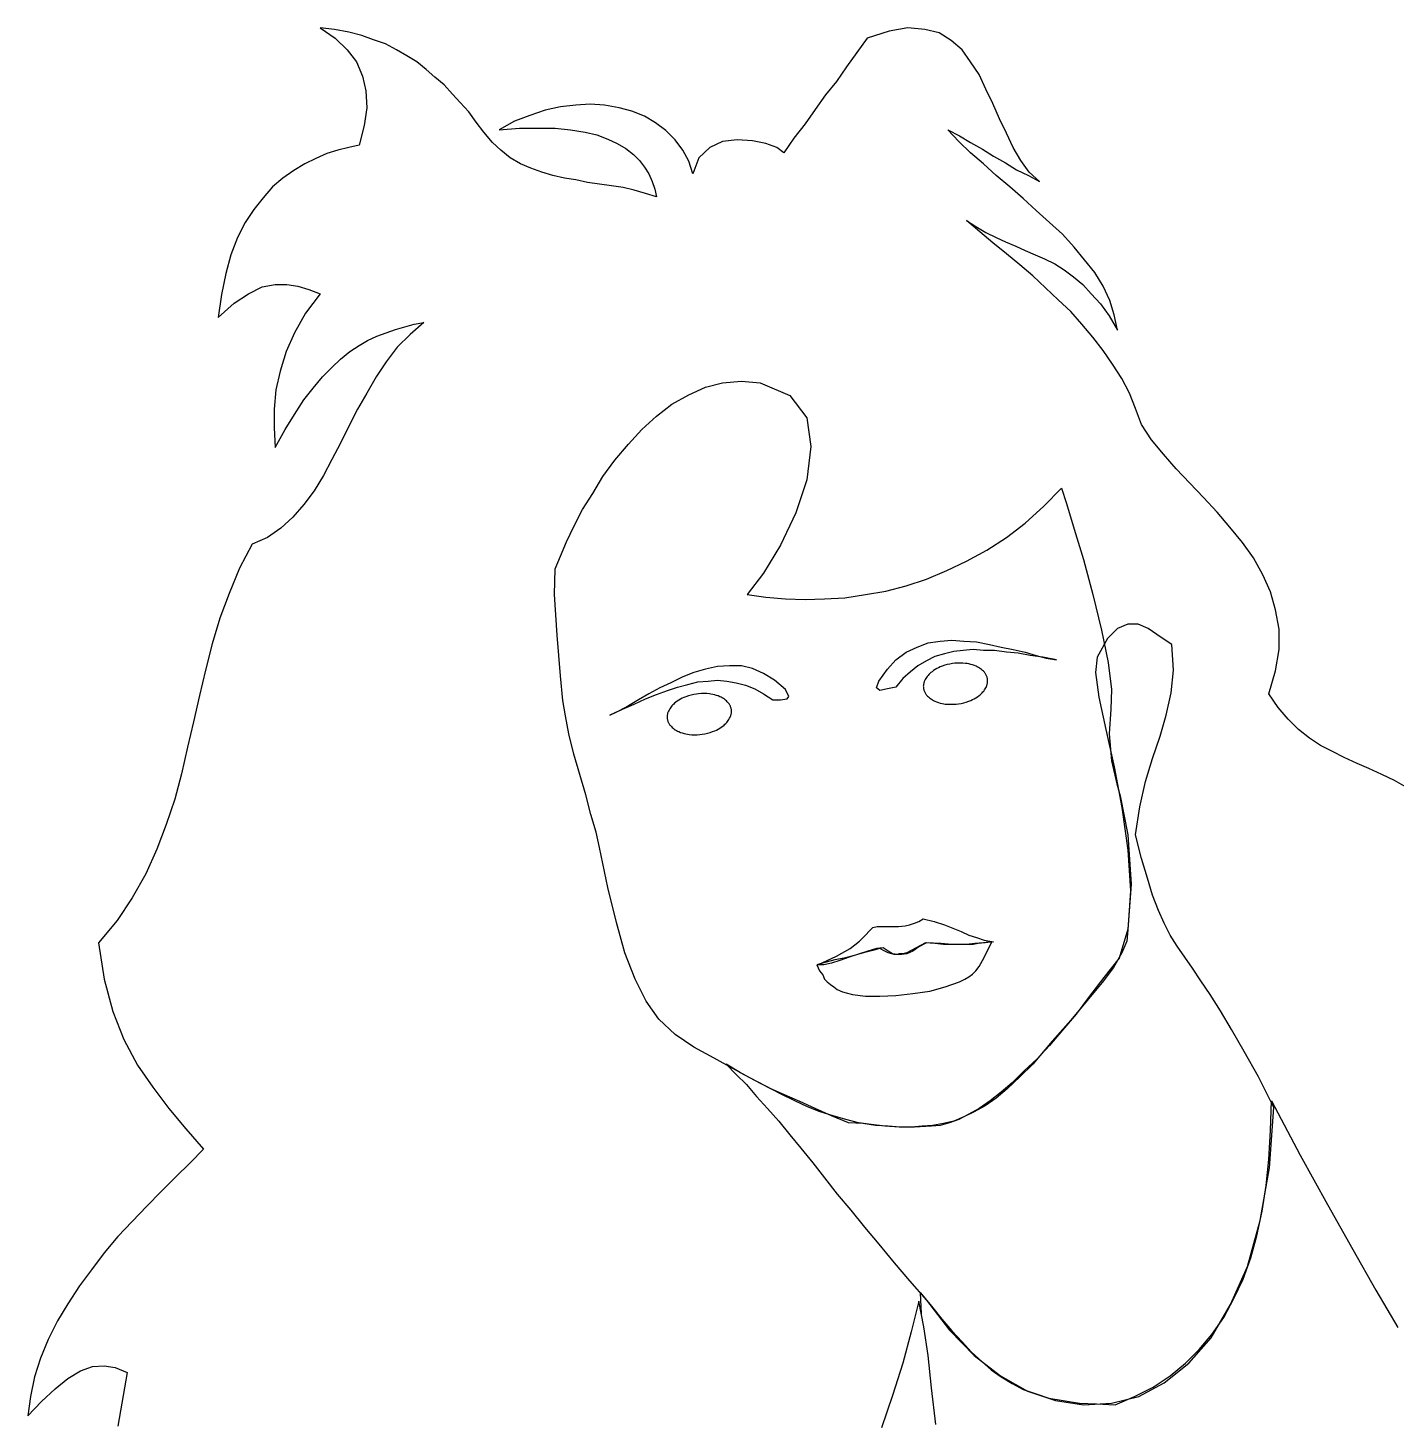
# Model space of a CAD drawing. Extents: x 16850 to 17807, y 235 to 1624.
# Drawn here: x 16849.5 to 17142.4, y 1326.4 to 1624.4 of the extents above; entities that cross this region are included whole.
import ezdxf

# ---------------------------------------------------------------- set-up
doc = ezdxf.new("R2010")
doc.units = 0
doc.header["$LTSCALE"] = 1270
doc.header["$MEASUREMENT"] = 0
doc.layers.get('0').update_dxf_attribs({"linetype": 'CONTINUOUS'})

msp = doc.modelspace()

# ---------------------------------------------------------------- linework, layer by layer
at = {"linetype": 'CONTINUOUS'}
for p, q in [((16912.08, 1624.39), (16915.35, 1622.21)), ((16915.17, 1624.02), (16912.08, 1624.39)), ((16918.26, 1623.48), (16915.17, 1624.02)), ((17037.88, 1624.39), (17033.88, 1623.66)), ((17041.52, 1624.02), (17037.88, 1624.39)), ((17044.61, 1623.3), (17041.52, 1624.02)), ((16915.35, 1622.21), (16917.89, 1619.66)), ((16920.99, 1622.75), (16918.26, 1623.48)), ((16923.53, 1621.84), (16920.99, 1622.75)), ((16926.07, 1620.93), (16923.53, 1621.84)), ((17029.15, 1622.21), (17026.97, 1619.11)), ((17033.88, 1623.66), (17029.15, 1622.21)), ((17047.15, 1621.66), (17044.61, 1623.3)), ((17049.52, 1619.66), (17047.15, 1621.66)), ((16917.89, 1619.66), (16919.89, 1617.12)), ((16928.44, 1619.66), (16926.07, 1620.93)), ((16930.62, 1618.38), (16928.44, 1619.66)), ((16932.8, 1617.12), (16930.62, 1618.38)), ((17026.97, 1619.11), (17024.79, 1616.02)), ((17051.33, 1617.12), (17049.52, 1619.66)), ((16919.89, 1617.12), (16921.16, 1614.03)), ((16934.8, 1615.48), (16932.8, 1617.12)), ((16936.62, 1613.84), (16934.8, 1615.48)), ((17024.79, 1616.02), (17022.61, 1612.93)), ((17053.15, 1614.39), (17051.33, 1617.12)), ((16921.16, 1614.03), (16921.89, 1610.94)), ((16938.62, 1612.2), (16936.62, 1613.84)), ((16940.44, 1610.21), (16938.62, 1612.2)), ((17022.61, 1612.93), (17020.25, 1610.03)), ((17054.6, 1611.29), (17053.15, 1614.39)), ((16921.89, 1610.94), (16922.07, 1607.3)), ((16942.07, 1608.39), (16940.44, 1610.21)), ((17020.25, 1610.03), (17018.07, 1606.94)), ((17056.06, 1608.2), (17054.6, 1611.29)), ((16922.07, 1607.3), (16921.53, 1603.48)), ((16943.89, 1606.39), (16942.07, 1608.39)), ((16945.53, 1604.2), (16943.89, 1606.39)), ((16960.25, 1606.75), (16956.98, 1605.66)), ((16963.53, 1607.48), (16960.25, 1606.75)), ((16966.8, 1607.85), (16963.53, 1607.48)), ((16969.89, 1608.03), (16966.8, 1607.85)), ((16972.98, 1607.85), (16969.89, 1608.03)), ((16976.07, 1607.3), (16972.98, 1607.85)), ((16978.79, 1606.57), (16976.07, 1607.3)), ((16981.52, 1605.48), (16978.79, 1606.57)), ((17018.07, 1606.94), (17015.88, 1603.85)), ((17057.52, 1604.93), (17056.06, 1608.2)), ((16921.53, 1603.48), (16920.44, 1599.3)), ((16947.16, 1602.03), (16945.53, 1604.2)), ((16953.71, 1604.39), (16950.43, 1602.57)), ((16956.98, 1605.66), (16953.71, 1604.39)), ((16983.89, 1604.03), (16981.52, 1605.48)), ((16986.07, 1602.39), (16983.89, 1604.03)), ((17015.88, 1603.85), (17013.52, 1600.76)), ((17058.97, 1601.84), (17057.52, 1604.93)), ((16948.98, 1599.85), (16947.16, 1602.03)), ((16950.43, 1602.57), (16954.8, 1602.94)), ((16954.8, 1602.94), (16958.8, 1602.94)), ((16958.8, 1602.94), (16962.43, 1602.94)), ((16962.43, 1602.94), (16965.71, 1602.57)), ((16965.71, 1602.57), (16968.8, 1602.03)), ((16968.8, 1602.03), (16971.34, 1601.48)), ((16971.34, 1601.48), (16973.71, 1600.57)), ((16973.71, 1600.57), (16975.7, 1599.66)), ((16988.07, 1600.39), (16986.07, 1602.39)), ((16989.7, 1598.21), (16988.07, 1600.39)), ((17001.34, 1600.39), (16998.25, 1600.03)), ((17004.61, 1600.21), (17001.34, 1600.39)), ((17007.52, 1599.66), (17004.61, 1600.21)), ((17013.52, 1600.76), (17011.34, 1597.67)), ((17046.43, 1602.57), (17048.97, 1601.3)), ((17048.79, 1600.03), (17046.43, 1602.57)), ((17048.97, 1601.3), (17051.33, 1599.85)), ((17060.42, 1598.75), (17058.97, 1601.84)), ((16913.53, 1597.48), (16911.17, 1596.39)), ((16915.89, 1598.21), (16913.53, 1597.48)), ((16918.26, 1598.75), (16915.89, 1598.21)), ((16920.44, 1599.3), (16918.26, 1598.75)), ((16950.8, 1598.21), (16948.98, 1599.85)), ((16952.8, 1596.57), (16950.8, 1598.21)), ((16975.7, 1599.66), (16977.52, 1598.57)), ((16977.52, 1598.57), (16979.16, 1597.3)), ((16979.16, 1597.3), (16980.43, 1596.03)), ((16990.98, 1595.85), (16989.7, 1598.21)), ((16995.52, 1598.75), (16993.16, 1596.57)), ((16998.25, 1600.03), (16995.52, 1598.75)), ((17009.88, 1598.75), (17007.52, 1599.66)), ((17011.34, 1597.67), (17009.88, 1598.75)), ((17051.33, 1597.67), (17048.79, 1600.03)), ((17051.33, 1599.85), (17053.88, 1598.39)), ((17054.06, 1595.3), (17051.33, 1597.67)), ((17053.88, 1598.39), (17056.24, 1596.94)), ((17062.06, 1596.03), (17060.42, 1598.75)), ((16908.8, 1595.3), (16906.44, 1593.84)), ((16911.17, 1596.39), (16908.8, 1595.3)), ((16954.98, 1595.3), (16952.8, 1596.57)), ((16957.16, 1594.39), (16954.98, 1595.3)), ((16959.53, 1593.48), (16957.16, 1594.39)), ((16980.43, 1596.03), (16981.52, 1594.57)), ((16981.52, 1594.57), (16982.43, 1593.11)), ((16991.89, 1593.11), (16990.98, 1595.85)), ((16993.16, 1596.57), (16991.89, 1593.11)), ((17056.79, 1592.76), (17054.06, 1595.3)), ((17056.24, 1596.94), (17058.79, 1595.48)), ((17058.79, 1595.48), (17061.15, 1594.02)), ((17063.88, 1593.48), (17062.06, 1596.03)), ((16904.08, 1592.21), (16901.9, 1590.39)), ((16906.44, 1593.84), (16904.08, 1592.21)), ((16961.89, 1592.76), (16959.53, 1593.48)), ((16964.43, 1592.21), (16961.89, 1592.76)), ((16966.8, 1591.85), (16964.43, 1592.21)), ((16969.34, 1591.3), (16966.8, 1591.85)), ((16971.89, 1590.94), (16969.34, 1591.3)), ((16982.43, 1593.11), (16983.16, 1591.48)), ((16983.16, 1591.48), (16983.7, 1589.85)), ((17059.7, 1590.39), (17056.79, 1592.76)), ((17061.15, 1594.02), (17063.7, 1592.76)), ((17063.7, 1592.76), (17066.06, 1591.48)), ((17066.06, 1591.48), (17063.88, 1593.48)), ((16901.9, 1590.39), (16899.89, 1588.03)), ((16974.43, 1590.58), (16971.89, 1590.94)), ((16976.98, 1590.21), (16974.43, 1590.58)), ((16979.34, 1589.67), (16976.98, 1590.21)), ((16981.71, 1588.94), (16979.34, 1589.67)), ((16984.07, 1588.21), (16981.71, 1588.94)), ((16983.7, 1589.85), (16984.07, 1588.21)), ((17062.6, 1587.85), (17059.7, 1590.39)), ((16897.9, 1585.48), (16896.08, 1582.76)), ((16899.89, 1588.03), (16897.9, 1585.48)), ((17065.33, 1585.3), (17062.6, 1587.85)), ((17068.24, 1582.76), (17065.33, 1585.3)), ((16896.08, 1582.76), (16894.44, 1579.49)), ((17050.43, 1583.12), (17052.42, 1581.85)), ((17053.33, 1580.76), (17050.43, 1583.12)), ((17070.97, 1580.21), (17068.24, 1582.76)), ((16894.44, 1579.49), (16892.99, 1575.84)), ((17052.42, 1581.85), (17054.6, 1580.57)), ((17056.06, 1578.39), (17053.33, 1580.76)), ((17054.6, 1580.57), (17056.79, 1579.49)), ((17056.79, 1579.49), (17058.79, 1578.58)), ((17073.51, 1577.48), (17070.97, 1580.21)), ((17058.97, 1576.03), (17056.06, 1578.39)), ((17058.79, 1578.58), (17060.97, 1577.67)), ((17060.97, 1577.67), (17062.97, 1576.76)), ((17062.97, 1576.76), (17065.15, 1575.84)), ((17075.7, 1574.76), (17073.51, 1577.48)), ((16892.99, 1575.84), (16891.9, 1571.84)), ((17061.88, 1573.67), (17058.97, 1576.03)), ((17064.61, 1571.3), (17061.88, 1573.67)), ((17065.15, 1575.84), (17067.15, 1574.94)), ((17067.15, 1574.94), (17069.33, 1573.85)), ((17069.33, 1573.85), (17071.33, 1572.57)), ((17077.88, 1572.03), (17075.7, 1574.76)), ((16891.9, 1571.84), (16890.99, 1567.3)), ((17067.33, 1568.76), (17064.61, 1571.3)), ((17071.33, 1572.57), (17073.33, 1571.12)), ((17073.33, 1571.12), (17075.33, 1569.48)), ((17079.69, 1569.12), (17077.88, 1572.03)), ((16893.71, 1565.48), (16896.8, 1567.49)), ((16896.8, 1567.49), (16899.72, 1568.94)), ((16899.72, 1568.94), (16902.44, 1569.48)), ((16902.44, 1569.48), (16904.99, 1569.48)), ((16904.99, 1569.48), (16907.35, 1569.12)), ((16907.35, 1569.12), (16909.71, 1568.4)), ((16912.08, 1567.49), (16908.99, 1563.3)), ((16909.71, 1568.4), (16912.08, 1567.49)), ((17070.06, 1566.21), (17067.33, 1568.76)), ((17075.33, 1569.48), (17077.15, 1567.49)), ((17077.15, 1567.49), (17079.15, 1565.31)), ((17081.15, 1566.03), (17079.69, 1569.12)), ((16890.99, 1567.3), (16890.26, 1562.39)), ((16890.26, 1562.39), (16893.71, 1565.48)), ((17072.78, 1563.67), (17070.06, 1566.21)), ((17079.15, 1565.31), (17080.97, 1562.76)), ((17082.06, 1562.94), (17081.15, 1566.03)), ((16908.99, 1563.3), (16906.62, 1559.12)), ((17075.14, 1560.94), (17072.78, 1563.67)), ((17080.97, 1562.76), (17082.79, 1559.67)), ((17082.79, 1559.67), (17082.06, 1562.94)), ((16906.62, 1559.12), (16904.8, 1555.12)), ((16922.26, 1557.49), (16924.26, 1558.39)), ((16924.26, 1558.39), (16926.26, 1559.12)), ((16926.26, 1559.12), (16928.25, 1559.85)), ((16928.25, 1559.85), (16930.26, 1560.4)), ((16931.35, 1558.76), (16928.62, 1556.03)), ((16930.26, 1560.4), (16932.25, 1560.94)), ((16934.26, 1561.31), (16931.35, 1558.76)), ((16932.25, 1560.94), (16934.26, 1561.31)), ((17077.51, 1558.22), (17075.14, 1560.94)), ((16918.44, 1555.12), (16920.44, 1556.4)), ((16920.44, 1556.4), (16922.26, 1557.49)), ((16928.62, 1556.03), (16926.26, 1552.94)), ((17079.69, 1555.3), (17077.51, 1558.22)), ((16904.8, 1555.12), (16903.53, 1550.94)), ((16914.62, 1551.67), (16916.44, 1553.49)), ((16916.44, 1553.49), (16918.44, 1555.12)), ((16926.26, 1552.94), (16924.08, 1549.67)), ((17081.69, 1552.4), (17079.69, 1555.3)), ((16903.53, 1550.94), (16902.62, 1546.94)), ((16910.62, 1547.3), (16912.62, 1549.67)), ((16912.62, 1549.67), (16914.62, 1551.67)), ((16924.08, 1549.67), (16922.07, 1546.22)), ((17083.69, 1549.31), (17081.69, 1552.4)), ((16902.62, 1546.94), (16902.26, 1542.76)), ((16908.62, 1544.76), (16910.62, 1547.3)), ((16990.98, 1545.85), (16994.61, 1547.49)), ((16994.61, 1547.49), (16998.25, 1548.4)), ((16998.25, 1548.4), (17002.25, 1548.76)), ((17002.25, 1548.76), (17006.25, 1548.4)), ((17006.25, 1548.4), (17012.61, 1545.67)), ((17085.33, 1546.22), (17083.69, 1549.31)), ((16906.62, 1541.67), (16908.62, 1544.76)), ((16922.07, 1546.22), (16920.08, 1542.76)), ((16984.07, 1541.31), (16987.34, 1543.85)), ((16987.34, 1543.85), (16990.98, 1545.85)), ((17012.61, 1545.67), (17016.25, 1540.94)), ((17086.6, 1542.94), (17085.33, 1546.22)), ((16902.26, 1542.76), (16902.26, 1538.76)), ((16904.62, 1538.4), (16906.62, 1541.67)), ((16920.08, 1542.76), (16918.26, 1539.13)), ((16980.98, 1538.4), (16984.07, 1541.31)), ((17016.25, 1540.94), (17017.16, 1534.76)), ((17087.87, 1539.48), (17086.6, 1542.94)), ((16902.26, 1538.76), (16902.44, 1534.58)), ((16902.44, 1534.58), (16904.62, 1538.4)), ((16918.26, 1539.13), (16916.44, 1535.49)), ((16978.07, 1535.31), (16980.98, 1538.4)), ((17090.05, 1536.21), (17087.87, 1539.48)), ((16916.44, 1535.49), (16914.62, 1532.04)), ((16975.16, 1531.85), (16978.07, 1535.31)), ((17017.16, 1534.76), (17016.25, 1527.67)), ((17092.6, 1533.12), (17090.05, 1536.21)), ((16914.62, 1532.04), (16912.8, 1528.58)), ((16972.61, 1528.4), (16975.16, 1531.85)), ((17095.33, 1530.03), (17092.6, 1533.12)), ((17098.24, 1526.94), (17095.33, 1530.03)), ((16912.8, 1528.58), (16910.8, 1525.31)), ((16970.43, 1524.76), (16972.61, 1528.4)), ((17016.25, 1527.67), (17013.88, 1520.58)), ((17066.97, 1522.03), (17070.79, 1525.86)), ((17070.79, 1525.86), (17071.87, 1522.58)), ((17101.14, 1523.85), (17098.24, 1526.94)), ((16910.8, 1525.31), (16908.62, 1522.4)), ((16968.25, 1521.3), (16970.43, 1524.76)), ((17104.06, 1520.76), (17101.14, 1523.85)), ((16906.26, 1519.67), (16903.71, 1517.31)), ((16908.62, 1522.4), (16906.26, 1519.67)), ((16966.43, 1517.67), (16968.25, 1521.3)), ((17013.88, 1520.58), (17010.61, 1513.67)), ((17062.97, 1518.4), (17066.97, 1522.03)), ((17071.87, 1522.58), (17073.51, 1517.13)), ((17106.78, 1517.49), (17104.06, 1520.76)), ((16903.71, 1517.31), (16900.8, 1515.31)), ((16964.8, 1514.4), (16966.43, 1517.67)), ((17058.97, 1515.31), (17062.97, 1518.4)), ((17073.51, 1517.13), (17075.51, 1510.58)), ((17109.51, 1514.22), (17106.78, 1517.49)), ((16897.53, 1513.86), (16894.81, 1508.76)), ((16900.8, 1515.31), (16897.53, 1513.86)), ((16963.53, 1511.31), (16964.8, 1514.4)), ((17054.79, 1512.58), (17058.97, 1515.31)), ((17111.87, 1510.95), (17109.51, 1514.22)), ((16962.43, 1508.58), (16963.53, 1511.31)), ((17010.61, 1513.67), (17006.98, 1507.68)), ((17050.43, 1510.22), (17054.79, 1512.58)), ((17113.87, 1507.31), (17111.87, 1510.95)), ((16894.81, 1508.76), (16892.62, 1503.31)), ((16962.25, 1503.13), (16962.43, 1508.58)), ((17041.88, 1506.4), (17046.24, 1508.22)), ((17046.24, 1508.22), (17050.43, 1510.22)), ((17075.51, 1510.58), (17077.51, 1503.13)), ((17006.98, 1507.68), (17003.52, 1503.13)), ((17033.15, 1503.85), (17037.52, 1504.95)), ((17037.52, 1504.95), (17041.88, 1506.4)), ((17115.51, 1503.68), (17113.87, 1507.31)), ((16892.62, 1503.31), (16890.62, 1498.04)), ((16962.8, 1494.4), (16962.25, 1503.13)), ((17003.52, 1503.13), (17007.52, 1502.58)), ((17007.52, 1502.58), (17011.7, 1502.22)), ((17011.7, 1502.22), (17015.88, 1502.04)), ((17015.88, 1502.04), (17020.06, 1502.22)), ((17020.06, 1502.22), (17024.43, 1502.4)), ((17024.43, 1502.4), (17028.79, 1503.13)), ((17028.79, 1503.13), (17033.15, 1503.85)), ((17077.51, 1503.13), (17079.33, 1495.49)), ((17116.6, 1499.86), (17115.51, 1503.68)), ((17117.33, 1495.68), (17116.6, 1499.86)), ((16890.62, 1498.04), (16888.99, 1492.59)), ((17082.79, 1495.86), (17080.6, 1493.67)), ((17084.97, 1496.76), (17082.79, 1495.86)), ((17087.15, 1496.76), (17084.97, 1496.76)), ((17089.32, 1495.86), (17087.15, 1496.76)), ((17091.15, 1494.58), (17089.32, 1495.86)), ((16963.53, 1485.68), (16962.8, 1494.4)), ((17042.24, 1492.77), (17044.79, 1493.13)), ((17044.79, 1493.13), (17047.33, 1493.31)), ((17047.33, 1493.31), (17049.88, 1493.13)), ((17049.88, 1493.13), (17052.61, 1492.95)), ((17052.61, 1492.95), (17055.33, 1492.4)), ((17080.6, 1493.67), (17078.42, 1489.67)), ((17079.33, 1495.49), (17080.78, 1488.59)), ((17092.97, 1493.31), (17091.15, 1494.58)), ((17094.42, 1492.4), (17092.97, 1493.31)), ((17117.33, 1491.31), (17117.33, 1495.68)), ((16888.99, 1492.59), (16887.53, 1486.95)), ((17035.34, 1489.13), (17037.52, 1490.77)), ((17037.52, 1490.77), (17039.88, 1491.86)), ((17039.88, 1491.86), (17042.24, 1492.77)), ((17043.7, 1489.86), (17041.88, 1488.95)), ((17045.7, 1490.4), (17043.7, 1489.86)), ((17047.7, 1490.95), (17045.7, 1490.4)), ((17049.7, 1491.13), (17047.7, 1490.95)), ((17051.88, 1491.31), (17049.7, 1491.13)), ((17054.06, 1491.13), (17051.88, 1491.31)), ((17056.42, 1491.13), (17054.06, 1491.13)), ((17055.33, 1492.4), (17057.88, 1491.86)), ((17058.97, 1490.77), (17056.42, 1491.13)), ((17057.88, 1491.86), (17060.42, 1491.31)), ((17061.51, 1490.58), (17058.97, 1490.77)), ((17060.42, 1491.31), (17062.97, 1490.77)), ((17064.05, 1490.04), (17061.51, 1490.58)), ((17062.97, 1490.77), (17065.33, 1490.04)), ((17066.79, 1489.67), (17064.05, 1490.04)), ((17065.33, 1490.04), (17067.51, 1489.5)), ((17094.78, 1486.95), (17094.42, 1492.4)), ((17116.6, 1486.77), (17117.33, 1491.31)), ((16887.53, 1486.95), (16886.26, 1481.5)), ((16994.61, 1487.13), (16992.07, 1486.41)), ((16997.16, 1487.68), (16994.61, 1487.13)), ((16999.7, 1487.86), (16997.16, 1487.68)), ((17002.25, 1487.86), (16999.7, 1487.86)), ((17004.61, 1487.31), (17002.25, 1487.86)), ((17006.98, 1486.22), (17004.61, 1487.31)), ((17031.7, 1484.59), (17033.52, 1487.13)), ((17033.52, 1487.13), (17035.34, 1489.13)), ((17040.06, 1487.86), (17038.43, 1486.58)), ((17041.88, 1488.95), (17040.06, 1487.86)), ((17043.71, 1487.05), (17043.38, 1486.83)), ((17044.06, 1487.25), (17043.71, 1487.05)), ((17044.42, 1487.43), (17044.06, 1487.25)), ((17044.78, 1487.6), (17044.42, 1487.43)), ((17045.23, 1487.77), (17044.78, 1487.6)), ((17045.78, 1487.96), (17045.23, 1487.77)), ((17046.33, 1488.12), (17045.78, 1487.96)), ((17046.9, 1488.24), (17046.33, 1488.12)), ((17047.47, 1488.34), (17046.9, 1488.24)), ((17047.95, 1488.4), (17047.47, 1488.34)), ((17048.52, 1488.44), (17047.95, 1488.4)), ((17049.1, 1488.45), (17048.52, 1488.44)), ((17049.68, 1488.43), (17049.1, 1488.45)), ((17050.26, 1488.38), (17049.68, 1488.43)), ((17050.58, 1488.34), (17050.26, 1488.38)), ((17050.97, 1488.27), (17050.58, 1488.34)), ((17051.36, 1488.17), (17050.97, 1488.27)), ((17051.75, 1488.06), (17051.36, 1488.17)), ((17052.13, 1487.92), (17051.75, 1488.06)), ((17052.5, 1487.77), (17052.13, 1487.92)), ((17052.52, 1487.76), (17052.5, 1487.77)), ((17052.76, 1487.64), (17052.52, 1487.76)), ((17053, 1487.51), (17052.76, 1487.64)), ((17053.24, 1487.37), (17053, 1487.51)), ((17053.46, 1487.21), (17053.24, 1487.37)), ((17053.67, 1487.04), (17053.46, 1487.21)), ((17053.88, 1486.86), (17053.67, 1487.04)), ((17069.69, 1489.13), (17066.79, 1489.67)), ((17067.51, 1489.5), (17069.69, 1489.13)), ((17078.42, 1489.67), (17078.06, 1486.41)), ((17080.78, 1488.59), (17081.51, 1482.77)), ((17094.24, 1482.04), (17094.78, 1486.95)), ((16964.07, 1480.4), (16963.53, 1485.68)), ((16987.16, 1484.22), (16984.8, 1483.13)), ((16989.7, 1485.5), (16987.16, 1484.22)), ((16992.07, 1486.41), (16989.7, 1485.5)), ((16990.79, 1483.86), (16992.97, 1484.4)), ((16992.97, 1484.4), (16995.16, 1484.59)), ((16995.16, 1484.59), (16997.16, 1484.77)), ((16997.16, 1484.77), (16999.16, 1484.59)), ((16999.16, 1484.59), (17001.16, 1484.22)), ((17001.16, 1484.22), (17003.16, 1483.68)), ((17009.34, 1484.77), (17006.98, 1486.22)), ((17011.7, 1482.77), (17009.34, 1484.77)), ((17031.15, 1483.13), (17031.7, 1484.59)), ((17036.79, 1485.13), (17035.34, 1483.31)), ((17038.43, 1486.58), (17036.79, 1485.13)), ((17041.25, 1483.94), (17041.23, 1483.8)), ((17041.28, 1484.09), (17041.25, 1483.94)), ((17041.32, 1484.23), (17041.28, 1484.09)), ((17041.36, 1484.37), (17041.32, 1484.23)), ((17041.41, 1484.51), (17041.36, 1484.37)), ((17041.47, 1484.65), (17041.41, 1484.51)), ((17041.48, 1484.67), (17041.47, 1484.65)), ((17041.61, 1484.91), (17041.48, 1484.67)), ((17041.74, 1485.15), (17041.61, 1484.91)), ((17041.89, 1485.38), (17041.74, 1485.15)), ((17042.05, 1485.6), (17041.89, 1485.38)), ((17042.22, 1485.81), (17042.05, 1485.6)), ((17042.41, 1486.01), (17042.22, 1485.81)), ((17042.6, 1486.2), (17042.41, 1486.01)), ((17042.8, 1486.39), (17042.6, 1486.2)), ((17043.06, 1486.59), (17042.8, 1486.39)), ((17043.38, 1486.83), (17043.06, 1486.59)), ((17054.08, 1486.68), (17053.88, 1486.86)), ((17054.26, 1486.48), (17054.08, 1486.68)), ((17054.27, 1486.47), (17054.26, 1486.48)), ((17054.36, 1486.36), (17054.27, 1486.47)), ((17054.45, 1486.24), (17054.36, 1486.36)), ((17054.53, 1486.12), (17054.45, 1486.24)), ((17054.61, 1485.99), (17054.53, 1486.12)), ((17054.68, 1485.86), (17054.61, 1485.99)), ((17054.74, 1485.72), (17054.68, 1485.86)), ((17054.79, 1485.58), (17054.74, 1485.72)), ((17054.84, 1485.44), (17054.79, 1485.58)), ((17054.88, 1485.3), (17054.84, 1485.44)), ((17054.86, 1483.83), (17054.89, 1483.97)), ((17054.92, 1485.16), (17054.88, 1485.3)), ((17054.89, 1483.97), (17054.92, 1484.12)), ((17054.94, 1485.01), (17054.92, 1485.16)), ((17054.92, 1484.12), (17054.95, 1484.26)), ((17054.94, 1485), (17054.94, 1485.01)), ((17054.96, 1484.86), (17054.94, 1485)), ((17054.95, 1484.26), (17054.96, 1484.41)), ((17054.97, 1484.71), (17054.96, 1484.86)), ((17054.96, 1484.41), (17054.97, 1484.56)), ((17054.97, 1484.56), (17054.97, 1484.71)), ((17078.06, 1486.41), (17078.79, 1481.13)), ((17115.15, 1481.86), (17116.6, 1486.77)), ((16886.26, 1481.5), (16884.99, 1475.86)), ((16982.43, 1481.86), (16980.25, 1480.59)), ((16981.71, 1480.77), (16984.07, 1481.68)), ((16984.8, 1483.13), (16982.43, 1481.86)), ((16984.07, 1481.68), (16986.43, 1482.58)), ((16986.43, 1482.58), (16988.61, 1483.31)), ((16988.61, 1483.31), (16990.79, 1483.86)), ((16989.95, 1481.08), (16989.59, 1480.91)), ((16990.4, 1481.25), (16989.95, 1481.08)), ((16990.95, 1481.44), (16990.4, 1481.25)), ((16991.5, 1481.59), (16990.95, 1481.44)), ((16992.07, 1481.72), (16991.5, 1481.59)), ((16992.64, 1481.82), (16992.07, 1481.72)), ((16993.11, 1481.87), (16992.64, 1481.82)), ((16993.69, 1481.92), (16993.11, 1481.87)), ((16994.27, 1481.93), (16993.69, 1481.92)), ((16994.85, 1481.91), (16994.27, 1481.93)), ((16995.43, 1481.86), (16994.85, 1481.91)), ((16995.75, 1481.81), (16995.43, 1481.86)), ((16996.14, 1481.74), (16995.75, 1481.81)), ((16996.53, 1481.65), (16996.14, 1481.74)), ((16996.92, 1481.53), (16996.53, 1481.65)), ((16997.3, 1481.4), (16996.92, 1481.53)), ((16997.67, 1481.25), (16997.3, 1481.4)), ((16997.69, 1481.24), (16997.67, 1481.25)), ((16997.93, 1481.12), (16997.69, 1481.24)), ((16998.17, 1480.99), (16997.93, 1481.12)), ((16998.4, 1480.84), (16998.17, 1480.99)), ((17003.16, 1483.68), (17005.16, 1482.95)), ((17005.16, 1482.95), (17006.98, 1481.86)), ((17006.98, 1481.86), (17008.97, 1480.59)), ((17012.43, 1481.31), (17011.7, 1482.77)), ((17012.06, 1480.77), (17012.43, 1481.31)), ((17031.88, 1482.58), (17031.15, 1483.13)), ((17033.52, 1482.95), (17031.88, 1482.58)), ((17035.34, 1483.31), (17033.52, 1482.95)), ((17041.21, 1483.65), (17041.2, 1483.5)), ((17041.2, 1483.5), (17041.21, 1483.35)), ((17041.23, 1483.8), (17041.21, 1483.65)), ((17041.21, 1483.35), (17041.21, 1483.2)), ((17041.21, 1483.2), (17041.23, 1483.06)), ((17041.23, 1483.06), (17041.23, 1483.05)), ((17041.23, 1483.05), (17041.26, 1482.91)), ((17041.26, 1482.91), (17041.29, 1482.76)), ((17041.29, 1482.76), (17041.33, 1482.62)), ((17041.33, 1482.62), (17041.38, 1482.48)), ((17041.38, 1482.48), (17041.43, 1482.34)), ((17041.43, 1482.34), (17041.49, 1482.2)), ((17041.49, 1482.2), (17041.56, 1482.07)), ((17041.56, 1482.07), (17041.64, 1481.95)), ((17041.64, 1481.95), (17041.72, 1481.82)), ((17041.72, 1481.82), (17041.81, 1481.7)), ((17041.81, 1481.7), (17041.91, 1481.59)), ((17041.91, 1481.59), (17042.1, 1481.39)), ((17042.1, 1481.39), (17042.29, 1481.2)), ((17042.29, 1481.2), (17042.5, 1481.02)), ((17042.5, 1481.02), (17042.71, 1480.85)), ((17052.11, 1480.81), (17052.46, 1481.01)), ((17052.46, 1481.01), (17052.79, 1481.23)), ((17052.79, 1481.23), (17053.12, 1481.47)), ((17053.12, 1481.47), (17053.37, 1481.67)), ((17053.37, 1481.67), (17053.57, 1481.86)), ((17053.57, 1481.86), (17053.76, 1482.05)), ((17053.76, 1482.05), (17053.95, 1482.25)), ((17053.95, 1482.25), (17054.12, 1482.46)), ((17054.12, 1482.46), (17054.28, 1482.68)), ((17054.28, 1482.68), (17054.43, 1482.91)), ((17054.43, 1482.91), (17054.57, 1483.15)), ((17054.57, 1483.15), (17054.69, 1483.39)), ((17054.69, 1483.39), (17054.7, 1483.41)), ((17054.7, 1483.41), (17054.76, 1483.55)), ((17054.76, 1483.55), (17054.81, 1483.69)), ((17054.81, 1483.69), (17054.86, 1483.83)), ((17078.79, 1481.13), (17080.24, 1474.22)), ((17081.51, 1482.77), (17081.33, 1478.59)), ((17093.15, 1477.31), (17094.24, 1482.04)), ((17117.14, 1478.95), (17115.15, 1481.86)), ((16964.61, 1477.13), (16964.07, 1480.4)), ((16974.07, 1477.31), (16976.8, 1478.59)), ((16976.07, 1478.22), (16974.07, 1477.31)), ((16978.07, 1479.31), (16976.07, 1478.22)), ((16976.8, 1478.59), (16979.34, 1479.68)), ((16980.25, 1480.59), (16978.07, 1479.31)), ((16979.34, 1479.68), (16981.71, 1480.77)), ((16986.58, 1477.99), (16986.53, 1477.85)), ((16986.64, 1478.13), (16986.58, 1477.99)), ((16986.65, 1478.15), (16986.64, 1478.13)), ((16986.78, 1478.39), (16986.65, 1478.15)), ((16986.91, 1478.63), (16986.78, 1478.39)), ((16987.06, 1478.85), (16986.91, 1478.63)), ((16987.22, 1479.07), (16987.06, 1478.85)), ((16987.39, 1479.29), (16987.22, 1479.07)), ((16987.58, 1479.49), (16987.39, 1479.29)), ((16987.77, 1479.68), (16987.58, 1479.49)), ((16987.97, 1479.86), (16987.77, 1479.68)), ((16988.22, 1480.07), (16987.97, 1479.86)), ((16988.55, 1480.3), (16988.22, 1480.07)), ((16988.88, 1480.52), (16988.55, 1480.3)), ((16989.23, 1480.73), (16988.88, 1480.52)), ((16989.59, 1480.91), (16989.23, 1480.73)), ((16998.63, 1480.69), (16998.4, 1480.84)), ((16998.84, 1480.52), (16998.63, 1480.69)), ((16999.05, 1480.34), (16998.84, 1480.52)), ((16999.25, 1480.15), (16999.05, 1480.34)), ((16999.43, 1479.95), (16999.25, 1480.15)), ((16999.53, 1479.83), (16999.43, 1479.95)), ((16999.62, 1479.72), (16999.53, 1479.83)), ((16999.7, 1479.59), (16999.62, 1479.72)), ((16999.78, 1479.46), (16999.7, 1479.59)), ((16999.85, 1479.33), (16999.78, 1479.46)), ((16999.91, 1479.2), (16999.85, 1479.33)), ((16999.96, 1479.06), (16999.91, 1479.2)), ((17000.01, 1478.92), (16999.96, 1479.06)), ((17000.05, 1478.78), (17000.01, 1478.92)), ((17000.08, 1478.63), (17000.05, 1478.78)), ((17000.11, 1478.48), (17000.08, 1478.63)), ((17000.13, 1478.33), (17000.11, 1478.48)), ((17000.14, 1478.18), (17000.13, 1478.33)), ((17000.13, 1477.89), (17000.14, 1478.04)), ((17000.14, 1478.04), (17000.14, 1478.18)), ((17008.97, 1480.59), (17010.61, 1480.59)), ((17010.61, 1480.59), (17012.06, 1480.77)), ((17042.71, 1480.85), (17042.94, 1480.69)), ((17042.94, 1480.69), (17043.17, 1480.55)), ((17043.17, 1480.55), (17043.41, 1480.42)), ((17043.41, 1480.42), (17043.65, 1480.3)), ((17043.65, 1480.3), (17043.67, 1480.29)), ((17043.67, 1480.29), (17044.05, 1480.14)), ((17044.05, 1480.14), (17044.42, 1480)), ((17044.42, 1480), (17044.81, 1479.89)), ((17044.81, 1479.89), (17045.2, 1479.8)), ((17045.2, 1479.8), (17045.59, 1479.72)), ((17045.59, 1479.72), (17045.91, 1479.68)), ((17045.91, 1479.68), (17046.49, 1479.63)), ((17046.49, 1479.63), (17047.07, 1479.61)), ((17047.07, 1479.61), (17047.65, 1479.62)), ((17047.65, 1479.62), (17048.23, 1479.66)), ((17048.23, 1479.66), (17048.7, 1479.72)), ((17048.7, 1479.72), (17049.27, 1479.82)), ((17049.27, 1479.82), (17049.84, 1479.94)), ((17049.84, 1479.94), (17050.4, 1480.1)), ((17050.4, 1480.1), (17050.94, 1480.29)), ((17050.94, 1480.29), (17051.39, 1480.46)), ((17051.39, 1480.46), (17051.76, 1480.63)), ((17051.76, 1480.63), (17052.11, 1480.81)), ((17081.33, 1478.59), (17080.97, 1473.31)), ((17119.32, 1476.4), (17117.14, 1478.95)), ((16884.99, 1475.86), (16883.72, 1470.41)), ((16965.34, 1473.31), (16964.61, 1477.13)), ((16986.38, 1477.12), (16986.37, 1476.98)), ((16986.37, 1476.98), (16986.37, 1476.83)), ((16986.37, 1476.83), (16986.38, 1476.68)), ((16986.39, 1477.27), (16986.38, 1477.12)), ((16986.38, 1476.68), (16986.4, 1476.53)), ((16986.42, 1477.42), (16986.39, 1477.27)), ((16986.4, 1476.53), (16986.43, 1476.38)), ((16986.45, 1477.56), (16986.42, 1477.42)), ((16986.43, 1476.38), (16986.46, 1476.24)), ((16986.48, 1477.71), (16986.45, 1477.56)), ((16986.46, 1476.24), (16986.5, 1476.09)), ((16986.53, 1477.85), (16986.48, 1477.71)), ((16986.5, 1476.09), (16986.55, 1475.95)), ((16986.55, 1475.95), (16986.6, 1475.81)), ((16986.6, 1475.81), (16986.66, 1475.68)), ((16986.66, 1475.68), (16986.73, 1475.55)), ((16986.73, 1475.55), (16986.81, 1475.42)), ((16986.81, 1475.42), (16986.89, 1475.3)), ((16986.89, 1475.3), (16986.98, 1475.18)), ((16986.98, 1475.18), (16987.08, 1475.06)), ((16987.08, 1475.06), (16987.27, 1474.86)), ((16998.29, 1474.95), (16998.54, 1475.15)), ((16998.54, 1475.15), (16998.74, 1475.33)), ((16998.74, 1475.33), (16998.93, 1475.52)), ((16998.93, 1475.52), (16999.12, 1475.73)), ((16999.12, 1475.73), (16999.29, 1475.94)), ((16999.29, 1475.94), (16999.45, 1476.16)), ((16999.45, 1476.16), (16999.6, 1476.39)), ((16999.6, 1476.39), (16999.73, 1476.62)), ((16999.73, 1476.62), (16999.86, 1476.87)), ((16999.86, 1476.87), (16999.87, 1476.89)), ((16999.87, 1476.89), (16999.93, 1477.02)), ((16999.93, 1477.02), (16999.98, 1477.16)), ((16999.98, 1477.16), (17000.03, 1477.3)), ((17000.03, 1477.3), (17000.06, 1477.45)), ((17000.06, 1477.45), (17000.09, 1477.59)), ((17000.09, 1477.59), (17000.12, 1477.74)), ((17000.12, 1477.74), (17000.13, 1477.89)), ((17091.87, 1472.77), (17093.15, 1477.31)), ((17121.51, 1474.22), (17119.32, 1476.4)), ((16966.43, 1468.95), (16965.34, 1473.31)), ((16987.27, 1474.86), (16987.46, 1474.67)), ((16987.46, 1474.67), (16987.67, 1474.49)), ((16987.67, 1474.49), (16987.88, 1474.33)), ((16987.88, 1474.33), (16988.11, 1474.17)), ((16988.11, 1474.17), (16988.34, 1474.03)), ((16988.34, 1474.03), (16988.58, 1473.89)), ((16988.58, 1473.89), (16988.82, 1473.78)), ((16988.82, 1473.78), (16988.84, 1473.77)), ((16988.84, 1473.77), (16989.21, 1473.61)), ((16989.21, 1473.61), (16989.59, 1473.48)), ((16989.59, 1473.48), (16989.98, 1473.36)), ((16989.98, 1473.36), (16990.37, 1473.27)), ((16990.37, 1473.27), (16990.76, 1473.2)), ((16990.76, 1473.2), (16991.08, 1473.16)), ((16991.08, 1473.16), (16991.66, 1473.11)), ((16991.66, 1473.11), (16992.24, 1473.09)), ((16992.24, 1473.09), (16992.82, 1473.1)), ((16992.82, 1473.1), (16993.4, 1473.14)), ((16993.4, 1473.14), (16993.87, 1473.2)), ((16993.87, 1473.2), (16994.44, 1473.29)), ((16994.44, 1473.29), (16995.01, 1473.42)), ((16995.01, 1473.42), (16995.56, 1473.58)), ((16995.56, 1473.58), (16996.11, 1473.76)), ((16996.11, 1473.76), (16996.56, 1473.94)), ((16996.56, 1473.94), (16996.92, 1474.1)), ((16996.92, 1474.1), (16997.28, 1474.29)), ((16997.28, 1474.29), (16997.63, 1474.49)), ((16997.63, 1474.49), (16997.96, 1474.71)), ((16997.96, 1474.71), (16998.29, 1474.95)), ((17080.24, 1474.22), (17082.06, 1466.22)), ((17080.97, 1473.31), (17081.51, 1467.5)), ((17090.24, 1468.04), (17091.87, 1472.77)), ((17123.87, 1472.4), (17121.51, 1474.22)), ((17126.23, 1470.77), (17123.87, 1472.4)), ((16883.72, 1470.41), (16882.44, 1464.77)), ((17128.76, 1469.5), (17126.23, 1470.77)), ((17131.31, 1468.23), (17128.76, 1469.5)), ((16967.7, 1464.59), (16966.43, 1468.95)), ((17081.51, 1467.5), (17082.6, 1462.59)), ((17082.06, 1466.22), (17083.69, 1457.5)), ((17088.78, 1463.13), (17090.24, 1468.04)), ((17134.04, 1466.95), (17131.31, 1468.23)), ((17136.58, 1465.86), (17134.04, 1466.95)), ((16882.44, 1464.77), (16880.99, 1459.32)), ((16968.98, 1460.23), (16967.7, 1464.59)), ((17087.51, 1457.68), (17088.78, 1463.13)), ((17139.31, 1464.59), (17136.58, 1465.86)), ((17142.04, 1463.32), (17139.31, 1464.59)), ((17144.58, 1461.86), (17142.04, 1463.32)), ((16970.07, 1456.04), (16968.98, 1460.23)), ((17082.6, 1462.59), (17083.33, 1460.04)), ((16880.99, 1459.32), (16879.17, 1453.86)), ((17083.33, 1460.04), (17084.97, 1451.68)), ((17083.69, 1457.5), (17084.97, 1448.41)), ((17086.6, 1451.68), (17087.51, 1457.68)), ((16971.16, 1452.23), (16970.07, 1456.04)), ((16879.17, 1453.86), (16877.17, 1448.59)), ((16971.89, 1448.95), (16971.16, 1452.23)), ((17084.97, 1451.68), (17085.69, 1441.14)), ((17087.87, 1446.59), (17086.6, 1451.68)), ((16877.17, 1448.59), (16874.81, 1443.32)), ((16973.71, 1440.41), (16971.89, 1448.95)), ((17084.97, 1448.41), (17085.51, 1439.68)), ((17089.15, 1442.41), (17087.87, 1446.59)), ((16874.81, 1443.32), (16871.9, 1438.23)), ((17090.24, 1438.77), (17089.15, 1442.41)), ((16975.52, 1432.95), (16973.71, 1440.41)), ((17085.69, 1441.14), (17084.97, 1431.5)), ((17085.51, 1439.68), (17084.97, 1431.32)), ((16871.9, 1438.23), (16868.63, 1433.32)), ((17091.51, 1435.5), (17090.24, 1438.77)), ((16868.63, 1433.32), (16864.63, 1428.59)), ((17040.24, 1433.14), (17041.15, 1433.68)), ((17041.15, 1433.68), (17043.51, 1433.14)), ((17092.78, 1432.77), (17091.51, 1435.5)), ((16977.34, 1426.41), (16975.52, 1432.95)), ((17028.79, 1430.23), (17029.7, 1431.14)), ((17029.7, 1431.14), (17030.43, 1431.87)), ((17030.43, 1431.87), (17031.34, 1432.04)), ((17031.34, 1432.04), (17032.42, 1432.04)), ((17032.42, 1432.04), (17033.7, 1432.04)), ((17033.7, 1432.04), (17034.79, 1432.04)), ((17034.79, 1432.04), (17035.88, 1432.04)), ((17035.88, 1432.04), (17037.33, 1432.23)), ((17037.33, 1432.23), (17038.24, 1432.41)), ((17038.24, 1432.41), (17039.34, 1432.77)), ((17039.34, 1432.77), (17040.24, 1433.14)), ((17043.51, 1433.14), (17045.7, 1432.41)), ((17045.7, 1432.41), (17047.51, 1431.68)), ((17047.51, 1431.68), (17049.33, 1430.96)), ((17049.33, 1430.96), (17050.97, 1430.23)), ((17084.97, 1431.5), (17083.15, 1425.32)), ((17084.97, 1431.32), (17084.78, 1428.95)), ((17094.05, 1430.23), (17092.78, 1432.77)), ((16864.63, 1428.59), (16865.9, 1420.78)), ((17022.61, 1425.68), (17025.52, 1427.32)), ((17025.52, 1427.32), (17027.52, 1428.95)), ((17027.52, 1428.95), (17028.79, 1430.23)), ((17031.15, 1427.32), (17029.33, 1426.77)), ((17031.88, 1427.32), (17030.43, 1426.96)), ((17032.61, 1427.5), (17031.15, 1427.32)), ((17032.97, 1426.77), (17031.88, 1427.32)), ((17033.7, 1426.77), (17032.61, 1427.5)), ((17041.7, 1428.59), (17037.7, 1426.41)), ((17040.24, 1427.68), (17038.97, 1426.77)), ((17041.88, 1428.59), (17040.24, 1427.68)), ((17043.7, 1428.41), (17041.7, 1428.59)), ((17044.97, 1428.41), (17041.88, 1428.59)), ((17045.52, 1428.23), (17043.7, 1428.41)), ((17047.33, 1428.23), (17044.97, 1428.41)), ((17047.15, 1428.23), (17045.52, 1428.23)), ((17048.79, 1428.23), (17047.15, 1428.23)), ((17049.15, 1428.23), (17047.33, 1428.23)), ((17050.43, 1428.23), (17048.79, 1428.23)), ((17050.6, 1428.23), (17049.15, 1428.23)), ((17052.24, 1428.41), (17050.43, 1428.23)), ((17051.88, 1428.23), (17050.6, 1428.23)), ((17050.97, 1430.23), (17052.61, 1429.68)), ((17052.97, 1428.41), (17051.88, 1428.23)), ((17054.06, 1428.59), (17052.24, 1428.41)), ((17052.61, 1429.68), (17054.24, 1429.14)), ((17054.42, 1428.59), (17052.97, 1428.41)), ((17055.88, 1428.78), (17054.06, 1428.59)), ((17054.24, 1429.14), (17056.24, 1428.78)), ((17056.24, 1428.78), (17054.42, 1428.59)), ((17054.79, 1426.59), (17055.88, 1428.78)), ((17084.78, 1428.95), (17083.69, 1426.41)), ((17095.51, 1427.87), (17094.05, 1430.23)), ((17097.14, 1425.5), (17095.51, 1427.87)), ((16979.52, 1420.78), (16977.34, 1426.41)), ((17018.61, 1423.87), (17022.61, 1425.68)), ((17020.43, 1424.41), (17019.15, 1424.05)), ((17022.24, 1424.95), (17020.43, 1424.41)), ((17023.34, 1424.78), (17021.52, 1424.23)), ((17024.25, 1425.32), (17022.24, 1424.95)), ((17025.33, 1425.5), (17023.34, 1424.78)), ((17026.43, 1425.86), (17024.25, 1425.32)), ((17027.52, 1426.23), (17025.33, 1425.5)), ((17028.43, 1426.41), (17026.43, 1425.86)), ((17029.33, 1426.77), (17027.52, 1426.23)), ((17030.43, 1426.96), (17028.43, 1426.41)), ((17033.7, 1426.41), (17032.97, 1426.77)), ((17034.61, 1426.23), (17033.7, 1426.77)), ((17034.43, 1426.23), (17033.7, 1426.41)), ((17034.97, 1426.05), (17034.43, 1426.23)), ((17035.7, 1426.05), (17034.61, 1426.23)), ((17035.52, 1426.05), (17034.97, 1426.05)), ((17036.06, 1426.23), (17035.52, 1426.05)), ((17036.61, 1426.05), (17035.7, 1426.05)), ((17036.79, 1426.23), (17036.06, 1426.23)), ((17037.7, 1426.23), (17036.61, 1426.05)), ((17037.7, 1426.41), (17036.79, 1426.23)), ((17038.97, 1426.77), (17037.7, 1426.23)), ((17053.15, 1423.5), (17053.88, 1424.78)), ((17053.88, 1424.78), (17054.79, 1426.59)), ((17083.15, 1425.32), (17079.87, 1421.14)), ((17083.69, 1426.41), (17081.88, 1423.32)), ((17098.78, 1423.14), (17097.14, 1425.5)), ((17019.15, 1424.05), (17018.43, 1423.87)), ((17018.43, 1423.87), (17018.97, 1422.59)), ((17019.88, 1423.87), (17018.61, 1423.87)), ((17018.97, 1422.59), (17019.7, 1421.69)), ((17019.7, 1421.69), (17020.06, 1420.78)), ((17021.52, 1424.23), (17019.88, 1423.87)), ((17050.97, 1421.32), (17051.7, 1421.86)), ((17051.7, 1421.86), (17052.42, 1422.59)), ((17052.42, 1422.59), (17053.15, 1423.5)), ((17081.88, 1423.32), (17079.51, 1420.05)), ((17100.6, 1420.41), (17098.78, 1423.14)), ((16865.9, 1420.78), (16867.72, 1413.87)), ((16981.88, 1416.05), (16979.52, 1420.78)), ((17020.06, 1420.78), (17020.61, 1420.23)), ((17020.61, 1420.23), (17021.34, 1419.68)), ((17021.34, 1419.68), (17022.06, 1419.14)), ((17022.06, 1419.14), (17022.79, 1418.59)), ((17022.79, 1418.59), (17023.88, 1418.05)), ((17042.61, 1418.23), (17045.88, 1419.14)), ((17045.88, 1419.14), (17048.97, 1420.23)), ((17048.97, 1420.23), (17050.06, 1420.78)), ((17050.06, 1420.78), (17050.97, 1421.32)), ((17079.51, 1420.05), (17076.24, 1416.23)), ((17079.87, 1421.14), (17076.78, 1417.14)), ((17102.6, 1417.5), (17100.6, 1420.41)), ((16984.61, 1412.23), (16981.88, 1416.05)), ((17023.88, 1418.05), (17026.06, 1417.5)), ((17026.06, 1417.5), (17028.79, 1417.14)), ((17028.79, 1417.14), (17031.88, 1417.14)), ((17031.88, 1417.14), (17035.34, 1417.32)), ((17035.34, 1417.32), (17038.97, 1417.69)), ((17038.97, 1417.69), (17042.61, 1418.23)), ((17076.24, 1416.23), (17072.78, 1412.05)), ((17076.78, 1417.14), (17073.88, 1413.32)), ((17104.78, 1414.05), (17102.6, 1417.5)), ((16867.72, 1413.87), (16870.08, 1407.87)), ((17073.88, 1413.32), (17070.97, 1409.87)), ((17107.15, 1410.05), (17104.78, 1414.05)), ((16988.07, 1408.96), (16984.61, 1412.23)), ((17070.97, 1409.87), (17068.24, 1406.6)), ((17072.78, 1412.05), (17068.78, 1407.5)), ((17109.87, 1405.32), (17107.15, 1410.05)), ((16870.08, 1407.87), (16872.99, 1402.41)), ((16992.07, 1406.23), (16988.07, 1408.96)), ((17068.78, 1407.5), (17064.61, 1402.6)), ((17068.24, 1406.6), (17065.51, 1403.68)), ((16996.43, 1403.87), (16992.07, 1406.23)), ((17000.43, 1401.69), (16996.43, 1403.87)), ((17065.51, 1403.68), (17062.79, 1401.14)), ((17112.96, 1399.87), (17109.87, 1405.32)), ((16872.99, 1402.41), (16876.26, 1397.69)), ((17002.07, 1400.78), (16998.98, 1402.6)), ((16998.98, 1402.6), (17001.16, 1400.41)), ((17004.06, 1399.68), (17000.43, 1401.69)), ((17005.16, 1399.14), (17002.07, 1400.78)), ((17062.79, 1401.14), (17060.24, 1398.6)), ((17064.61, 1402.6), (17061.88, 1399.87)), ((16876.26, 1397.69), (16879.72, 1393.14)), ((17001.16, 1400.41), (17003.34, 1398.23)), ((17003.34, 1398.23), (17005.52, 1395.69)), ((17007.52, 1397.87), (17004.06, 1399.68)), ((17008.25, 1397.5), (17005.16, 1399.14)), ((17010.61, 1396.23), (17007.52, 1397.87)), ((17011.52, 1396.05), (17008.25, 1397.5)), ((17060.24, 1398.6), (17057.88, 1396.59)), ((17061.88, 1399.87), (17059.15, 1397.32)), ((17116.23, 1393.32), (17112.96, 1399.87)), ((17005.52, 1395.69), (17007.88, 1393.14)), ((17013.7, 1394.78), (17010.61, 1396.23)), ((17014.79, 1394.6), (17011.52, 1396.05)), ((17016.43, 1393.5), (17013.7, 1394.78)), ((17018.07, 1393.14), (17014.79, 1394.6)), ((17055.51, 1394.78), (17053.15, 1393.14)), ((17056.79, 1395.32), (17054.42, 1393.69)), ((17057.88, 1396.59), (17055.51, 1394.78)), ((17059.15, 1397.32), (17056.79, 1395.32)), ((17115.51, 1388.42), (17115.69, 1394.78)), ((17115.69, 1394.78), (17121.87, 1383.14)), ((16879.72, 1393.14), (16883.35, 1388.78)), ((17007.88, 1393.14), (17010.25, 1390.41)), ((17019.15, 1392.42), (17016.43, 1393.5)), ((17021.52, 1391.51), (17018.07, 1393.14)), ((17021.88, 1391.51), (17019.15, 1392.42)), ((17050.97, 1391.87), (17048.79, 1390.78)), ((17052.06, 1392.42), (17049.88, 1391.32)), ((17053.15, 1393.14), (17050.97, 1391.87)), ((17054.42, 1393.69), (17052.06, 1392.42)), ((17115.32, 1380.42), (17116.23, 1393.32)), ((16883.35, 1388.78), (16887.17, 1384.42)), ((17010.25, 1390.41), (17012.61, 1387.51)), ((17025.16, 1390.05), (17021.52, 1391.51)), ((17024.61, 1390.78), (17021.88, 1391.51)), ((17027.34, 1390.05), (17024.61, 1390.78)), ((17028.25, 1389.87), (17025.16, 1390.05)), ((17030.06, 1389.69), (17027.34, 1390.05)), ((17030.97, 1389.5), (17028.25, 1389.87)), ((17032.97, 1389.33), (17030.06, 1389.69)), ((17033.7, 1389.33), (17030.97, 1389.5)), ((17036.06, 1389.14), (17032.97, 1389.33)), ((17036.25, 1389.14), (17033.7, 1389.33)), ((17039.34, 1389.14), (17036.06, 1389.14)), ((17038.61, 1389.14), (17036.25, 1389.14)), ((17040.97, 1389.33), (17038.61, 1389.14)), ((17042.97, 1389.33), (17039.34, 1389.14)), ((17043.15, 1389.5), (17040.97, 1389.33)), ((17044.79, 1389.5), (17042.97, 1389.33)), ((17045.52, 1389.87), (17043.15, 1389.5)), ((17046.79, 1390.05), (17044.79, 1389.5)), ((17047.7, 1390.41), (17045.52, 1389.87)), ((17048.79, 1390.78), (17046.79, 1390.05)), ((17049.88, 1391.32), (17047.7, 1390.41)), ((17012.61, 1387.51), (17014.97, 1384.6)), ((17115.15, 1382.23), (17115.51, 1388.42)), ((16887.17, 1384.42), (16884.26, 1381.51)), ((17014.97, 1384.6), (17017.52, 1381.51)), ((17121.87, 1383.14), (17127.68, 1372.6)), ((16884.26, 1381.51), (16881.17, 1378.41)), ((17017.52, 1381.51), (17020.06, 1378.24)), ((17113.33, 1369.14), (17115.32, 1380.42)), ((17114.59, 1376.6), (17115.15, 1382.23)), ((16881.17, 1378.41), (16878.08, 1375.32)), ((17020.06, 1378.24), (17022.79, 1374.78)), ((16878.08, 1375.32), (16874.99, 1372.23)), ((17022.79, 1374.78), (17025.7, 1371.32)), ((17113.69, 1371.15), (17114.59, 1376.6)), ((16874.99, 1372.23), (16871.9, 1368.96)), ((17025.7, 1371.32), (17028.61, 1367.69)), ((17112.6, 1365.87), (17113.69, 1371.15)), ((17127.68, 1372.6), (17133.13, 1362.96)), ((16871.9, 1368.96), (16868.81, 1365.69)), ((17028.61, 1367.69), (17031.7, 1364.06)), ((17110.6, 1359.33), (17113.33, 1369.14)), ((16868.81, 1365.69), (16865.9, 1362.24)), ((17111.32, 1361.14), (17112.6, 1365.87)), ((16865.9, 1362.24), (16863.17, 1358.6)), ((17031.7, 1364.06), (17034.97, 1360.06)), ((17133.13, 1362.96), (17138.04, 1354.24)), ((17034.97, 1360.06), (17038.24, 1356.24)), ((17106.96, 1351.15), (17110.6, 1359.33)), ((17109.69, 1356.6), (17111.32, 1361.14)), ((16863.17, 1358.6), (16860.63, 1355.15)), ((17038.24, 1356.24), (17041.88, 1352.06)), ((17107.69, 1352.42), (17109.69, 1356.6)), ((16860.63, 1355.15), (16858.08, 1351.33)), ((17040.61, 1353.69), (17042.97, 1350.78)), ((17040.79, 1349.15), (17040.61, 1353.69)), ((17138.04, 1354.24), (17142.77, 1346.24)), ((16858.08, 1351.33), (16855.9, 1347.69)), ((17040.24, 1351.87), (17038.61, 1345.33)), ((17041.33, 1346.42), (17040.24, 1351.87)), ((17041.88, 1352.06), (17046.79, 1345.69)), ((17042.97, 1350.78), (17045.15, 1348.06)), ((17102.78, 1344.06), (17106.96, 1351.15)), ((17105.51, 1348.42), (17107.69, 1352.42)), ((16855.9, 1347.69), (16853.9, 1343.69)), ((17045.15, 1348.06), (17047.33, 1345.51)), ((17102.96, 1344.78), (17105.51, 1348.42)), ((17038.61, 1345.33), (17036.79, 1338.6)), ((17042.24, 1340.24), (17041.33, 1346.42)), ((17046.79, 1345.69), (17052.06, 1340.24)), ((17047.33, 1345.51), (17049.52, 1343.15)), ((17098.05, 1338.6), (17102.78, 1344.06)), ((17100.24, 1341.51), (17102.96, 1344.78)), ((16853.9, 1343.69), (16852.27, 1339.69)), ((17049.52, 1343.15), (17051.51, 1340.97)), ((17051.51, 1340.97), (17053.69, 1338.96)), ((17097.33, 1338.6), (17100.24, 1341.51)), ((16852.27, 1339.69), (16850.99, 1335.69)), ((16863.36, 1337.88), (16865.9, 1338.06)), ((16865.9, 1338.06), (16868.26, 1337.69)), ((17036.79, 1338.6), (17034.61, 1331.7)), ((17042.97, 1333.33), (17042.24, 1340.24)), ((17052.06, 1340.24), (17057.69, 1335.87)), ((17053.69, 1338.96), (17055.7, 1337.15)), ((17092.78, 1334.42), (17098.05, 1338.6)), ((17094.05, 1335.87), (17097.33, 1338.6)), ((16850.99, 1335.69), (16850.08, 1331.51)), ((16855.36, 1333.15), (16858.08, 1335.33)), ((16858.08, 1335.33), (16860.81, 1336.97)), ((16860.81, 1336.97), (16863.36, 1337.88)), ((16868.26, 1337.69), (16870.81, 1336.6)), ((16870.81, 1336.6), (16868.81, 1325.15)), ((17055.7, 1337.15), (17057.88, 1335.69)), ((17057.69, 1335.87), (17063.51, 1332.6)), ((17057.88, 1335.69), (17060.24, 1334.24)), ((17090.42, 1333.51), (17094.05, 1335.87)), ((16852.44, 1330.42), (16855.36, 1333.15)), ((17043.88, 1325.51), (17042.97, 1333.33)), ((17060.24, 1334.24), (17062.6, 1332.97)), ((17062.6, 1332.97), (17065.33, 1332.06)), ((17063.51, 1332.6), (17069.51, 1330.6)), ((17065.33, 1332.06), (17068.06, 1331.15)), ((17086.42, 1331.51), (17090.42, 1333.51)), ((17087.33, 1331.51), (17092.78, 1334.42)), ((16850.08, 1331.51), (16849.54, 1327.33)), ((16849.54, 1327.33), (16852.44, 1330.42)), ((17034.61, 1331.7), (17032.25, 1324.78)), ((17068.06, 1331.15), (17071.14, 1330.6)), ((17069.51, 1330.6), (17075.51, 1329.69)), ((17071.14, 1330.6), (17074.6, 1330.06)), ((17074.6, 1330.06), (17078.24, 1329.88)), ((17075.51, 1329.69), (17081.51, 1330.06)), ((17078.24, 1329.88), (17082.23, 1329.69)), ((17081.51, 1330.06), (17087.33, 1331.51)), ((17082.23, 1329.69), (17086.42, 1331.51))]:
    msp.add_line(p, q, dxfattribs=at)

doc.saveas('drawing.dxf')
